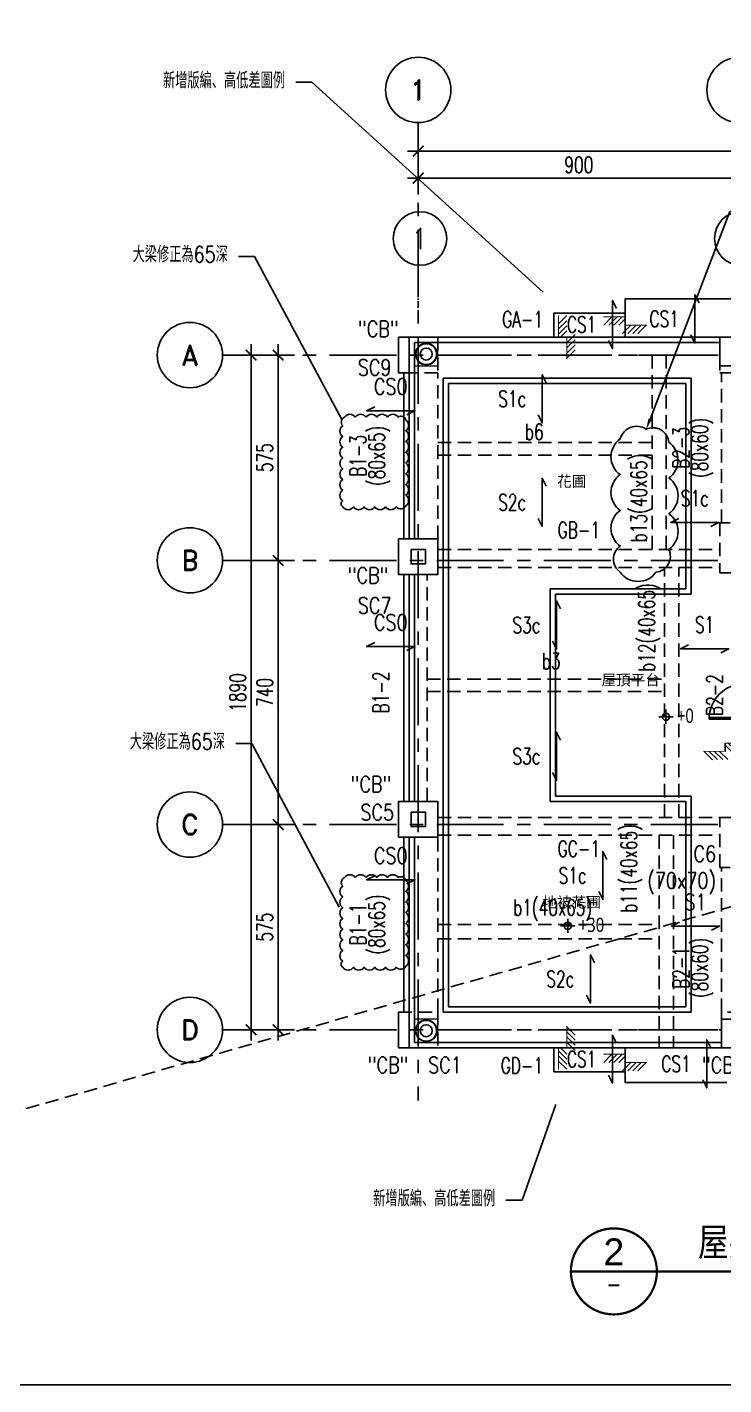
# Model space of a CAD drawing. Header units: millimetres. Extents: x -3377 to 119122, y -22007 to 15479.
# Drawn here: x 75366 to 77318, y 0 to 3802 of the extents above; entities that cross this region are included whole.
import ezdxf
from ezdxf import colors
from ezdxf.entities.mleader import LeaderData, LeaderLine
from ezdxf.enums import TextEntityAlignment as Align
from ezdxf.math import Vec2, Vec3

# ---------------------------------------------------------------- set-up
doc = ezdxf.new("R2010")
doc.units = ezdxf.units.MM
doc.header["$LTSCALE"] = 150
doc.header["$MEASUREMENT"] = 0
doc.linetypes.add('CENTER', pattern=[2, 1.25, -0.25, 0.25, -0.25])
doc.linetypes.add('HIDDEN', pattern=[0.375, 0.25, -0.125])
doc.layers.get('0').update_dxf_attribs({"plot": 0})
doc.layers.add('+暫時', color=7, linetype='Continuous', lineweight=15)
for name, color, linetype in [('COL', 1, 'Continuous'), ('Col-Line', 8, 'CENTER'), ('GRID', 5, 'CENTER'), ('S-COL', 7, 'Continuous'), ('S-COLB', 4, 'HIDDEN'), ('S-GRID', 1, 'CENTER'), ('S-GRID-DIM', 2, 'Continuous'), ('S-GRID-T', 3, 'Continuous'), ('S-RCBMB', 3, 'HIDDEN'), ('S-RCBMG', 2, 'HIDDEN'), ('S-SLAB', 5, 'Continuous'), ('S-SLABT', 2, 'Continuous'), ('S-TEXTB', 3, 'Continuous'), ('S-TEXTC', 3, 'Continuous'), ('S-TEXTG', 2, 'Continuous'), ('S-THIN', 201, 'Continuous'), ('S-TITLE', 2, 'Continuous'), ('SYM', 3, 'Continuous'), ('TEXT', 2, 'Continuous'), ('WALL', 2, 'Continuous'), ('WALL2', 3, 'Continuous'), ('WALL3', 4, 'Continuous')]:
    doc.layers.add(name, color=color, linetype=linetype)
for name, color, linetype, plot in [('S-ARCH', 252, 'Continuous', False), ('S-CLOUD_2022-0304', 4, 'Continuous', False), ('S-CLOUD_20220217(結構依建築圖2022-0216修改)', 4, 'Continuous', False)]:
    doc.layers.add(name, color=color, linetype=linetype, plot=plot)
doc.styles.add('3E', font='simplex.shx', dxfattribs={"width": 0.8, "height": 45, "bigfont": 'dayus.shx'})
doc.styles.add('C1', font='', dxfattribs={"bigfont": 'japanese.shx'})
doc.styles.add('CD1', font='romand', dxfattribs={"height": 3})
doc.styles.add('CD2', font='romand', dxfattribs={"height": 15})
doc.styles.add('CH1a', font='helvbld.shx', dxfattribs={"height": 6, "bigfont": 'lmp.shx'})
doc.styles.add('CS4', font='romans.shx', dxfattribs={"width": 0.7, "height": 45, "bigfont": 'lsp.shx'})
doc.styles.add('HH', font='')
doc.styles.add('LSP', font='SIMPLEX.shx', dxfattribs={"width": 0.8, "bigfont": 'lsp.shx'})
doc.styles.get('C1').set_extended_font_data('微軟正黑體')
doc.styles.get('HH').set_extended_font_data('Microsoft JhengHei')
doc.dimstyles.new('DIM150', dxfattribs={"dimscale": 15, "dimtxt": 3, "dimasz": 2, "dimexe": 2, "dimexo": 2, "dimgap": 1, "dimtad": 1, "dimdec": 1, "dimdsep": 46, "dimtxsty": 'CS4', "dimblk1": 'ARCHTICK', "dimblk2": 'ARCHTICK', "dimsah": 1, "dimcen": 2, "dimdle": 2, "dimadec": 0, "dimazin": 0, "dimtfac": 1, "dimtdec": 1, "dimtmove": 0, "dimatfit": 3, "dimldrblk": 'TAA', "dimfxl": 0, "dimtolj": 1, "dimarcsym": 0})

# ---------------------------------------------------------------- blocks, each defined once
blk = doc.blocks.new('COL(2F-16F)')
for points in [[(-8365.9, -945.9), (-8255.9, -945.9), (-8255.9, -1045.9), (-8365.9, -1045.9)], [(-7380.9, -945.9), (-7465.9, -945.9), (-7465.9, -1045.9), (-7380.9, -1045.9)], [(-7380.9, -1465.9), (-7465.9, -1465.9), (-7465.9, -1605.9), (-7380.9, -1605.9)], [(-8365.9, -1510.9), (-8255.9, -1510.9), (-8255.9, -1610.9), (-8365.9, -1610.9)], [(-8365.9, -2245.9), (-8255.9, -2245.9), (-8255.9, -2345.9), (-8365.9, -2345.9)], [(-7465.9, -2290.9), (-7380.9, -2290.9), (-7380.9, -2430.9), (-7465.9, -2430.9)], [(-8365.9, -2835.9), (-8255.9, -2835.9), (-8255.9, -2935.9), (-8365.9, -2935.9)], [(-7350.9, -2835.9), (-7460.9, -2835.9), (-7460.9, -2935.9), (-7350.9, -2935.9)]]:
    blk.add_lwpolyline(points, close=True)
blk = doc.blocks.new('SG1')
at = {"layer": 'S-GRID-T'}
blk.add_circle((0, 6.09375), 6.09375, dxfattribs=at)
at = {"layer": 'S-GRID-T', "style": 'CD2'}
blk.add_attdef('GRID-BUB', text='', height=3.75, dxfattribs=at).set_placement((0, 6.09375), align=Align.MIDDLE_CENTER)
blk = doc.blocks.new('SG2')
at = {"layer": 'S-GRID-T'}
blk.add_circle((-6.09375, 0), 6.09375, dxfattribs=at)
at = {"layer": 'S-GRID-T', "style": 'CD2'}
blk.add_attdef('GRID-BUB', text='', height=3.75, dxfattribs=at).set_placement((-6.09375, 0), align=Align.MIDDLE_CENTER)
blk = doc.blocks.new('_ARCHTICK')
at = {"color": 0, "linetype": 'ByBlock', "const_width": 0.15}
blk.add_lwpolyline([(-0.5, -0.5), (0.5, 0.5)], dxfattribs=at)
blk = doc.blocks.new('*D71')
at = {"layer": 'DEFPOINTS', "color": 0, "transparency": 16777216}
for p in [(-5535.9, -424.9), (-8310.9, -500.6), (-5535.9, -500.6)]:
    blk.add_point(p, dxfattribs=at)
at = {"layer": 'S-GRID-DIM', "color": 0, "lineweight": -2, "transparency": 16777216}
for p, q in [((-8310.9, -470.6), (-8310.9, -394.9)), ((-5535.9, -470.6), (-5535.9, -394.9)), ((-8340.9, -424.9), (-5505.9, -424.9))]:
    blk.add_line(p, q, dxfattribs=at)
at = {"layer": 'S-GRID-DIM', "color": 0, "lineweight": -2, "transparency": 16777216, "xscale": 30, "yscale": 30, "zscale": 30, "rotation": 180}
blk.add_blockref('_ARCHTICK', (-8310.9, -424.9), dxfattribs=at)
at = {"layer": 'S-GRID-DIM', "color": 0, "lineweight": -2, "transparency": 16777216, "xscale": 30, "yscale": 30, "zscale": 30}
blk.add_blockref('_ARCHTICK', (-5535.9, -424.9), dxfattribs=at)
at = {"layer": 'S-GRID-DIM', "color": 0, "transparency": 16777216, "insert": (-6923.4, -387.4), "char_height": 45, "attachment_point": 5, "style": 'CS4'}
blk.add_mtext('\\A1;2775', dxfattribs=at)
blk = doc.blocks.new('TAA')
at = {"linetype": 'Continuous'}
blk.add_line((0, 0), (-1.66, 0), dxfattribs=at)
blk.add_solid([(-1.5, -0.25), (-1.5, 0.25), (0, 0)], dxfattribs=at)
blk = doc.blocks.new('*D72')
at = {"layer": 'DEFPOINTS', "color": 0, "transparency": 16777216}
for p in [(-7410.9, -500.6), (-8310.9, -576.2), (-7410.9, -576.2)]:
    blk.add_point(p, dxfattribs=at)
at = {"layer": 'S-GRID-DIM', "color": 0, "lineweight": -2, "transparency": 16777216}
for p, q in [((-8310.9, -546.2), (-8310.9, -470.6)), ((-7410.9, -546.2), (-7410.9, -470.6)), ((-8340.9, -500.6), (-7380.9, -500.6))]:
    blk.add_line(p, q, dxfattribs=at)
at = {"layer": 'S-GRID-DIM', "color": 0, "lineweight": -2, "transparency": 16777216, "xscale": 30, "yscale": 30, "zscale": 30, "rotation": 180}
blk.add_blockref('_ARCHTICK', (-8310.9, -500.6), dxfattribs=at)
at = {"layer": 'S-GRID-DIM', "color": 0, "lineweight": -2, "transparency": 16777216, "xscale": 30, "yscale": 30, "zscale": 30}
blk.add_blockref('_ARCHTICK', (-7410.9, -500.6), dxfattribs=at)
at = {"layer": 'S-GRID-DIM', "color": 0, "transparency": 16777216, "insert": (-7860.9, -463.1), "char_height": 45, "attachment_point": 5, "style": 'CS4'}
blk.add_mtext('\\A1;900', dxfattribs=at)
blk = doc.blocks.new('*D75')
at = {"layer": 'DEFPOINTS', "color": 0, "transparency": 16777216}
for p in [(-8779.1, -995.9), (-8703.4, -995.9), (-8703.4, -2885.9)]:
    blk.add_point(p, dxfattribs=at)
at = {"layer": 'S-GRID-DIM', "color": 0, "lineweight": -2, "transparency": 16777216}
for p, q in [((-8779.1, -2915.9), (-8779.1, -965.9)), ((-8733.4, -995.9), (-8809.1, -995.9)), ((-8733.4, -2885.9), (-8809.1, -2885.9))]:
    blk.add_line(p, q, dxfattribs=at)
at = {"layer": 'S-GRID-DIM', "color": 0, "lineweight": -2, "transparency": 16777216, "xscale": 30, "yscale": 30, "zscale": 30}
for p, rotation in [((-8779.1, -995.9), 90), ((-8779.1, -2885.9), 270)]:
    blk.add_blockref('_ARCHTICK', p, dxfattribs=dict(at, rotation=rotation))
at = {"layer": 'S-GRID-DIM', "color": 0, "transparency": 16777216, "insert": (-8816.6, -1940.9), "char_height": 45, "attachment_point": 5, "rotation": 90, "style": 'CS4'}
blk.add_mtext('\\A1;1890', dxfattribs=at)
blk = doc.blocks.new('*D76')
at = {"layer": 'DEFPOINTS', "color": 0, "transparency": 16777216}
for p in [(-8703.4, -2310.9), (-8627.8, -2310.9), (-8627.8, -2885.9)]:
    blk.add_point(p, dxfattribs=at)
at = {"layer": 'S-GRID-DIM', "color": 0, "lineweight": -2, "transparency": 16777216}
for p, q in [((-8703.4, -2915.9), (-8703.4, -2280.9)), ((-8657.8, -2310.9), (-8733.4, -2310.9)), ((-8657.8, -2885.9), (-8733.4, -2885.9))]:
    blk.add_line(p, q, dxfattribs=at)
at = {"layer": 'S-GRID-DIM', "color": 0, "lineweight": -2, "transparency": 16777216, "xscale": 30, "yscale": 30, "zscale": 30}
for p, rotation in [((-8703.4, -2310.9), 90), ((-8703.4, -2885.9), 270)]:
    blk.add_blockref('_ARCHTICK', p, dxfattribs=dict(at, rotation=rotation))
at = {"layer": 'S-GRID-DIM', "color": 0, "transparency": 16777216, "insert": (-8740.9, -2598.4), "char_height": 45, "attachment_point": 5, "rotation": 90, "style": 'CS4'}
blk.add_mtext('\\A1;575', dxfattribs=at)
blk = doc.blocks.new('*D77')
at = {"layer": 'DEFPOINTS', "color": 0, "transparency": 16777216}
for p in [(-8703.4, -1570.9), (-8627.8, -1570.9), (-8627.8, -2310.9)]:
    blk.add_point(p, dxfattribs=at)
at = {"layer": 'S-GRID-DIM', "color": 0, "lineweight": -2, "transparency": 16777216}
for p, q in [((-8703.4, -2340.9), (-8703.4, -1540.9)), ((-8657.8, -1570.9), (-8733.4, -1570.9)), ((-8657.8, -2310.9), (-8733.4, -2310.9))]:
    blk.add_line(p, q, dxfattribs=at)
at = {"layer": 'S-GRID-DIM', "color": 0, "lineweight": -2, "transparency": 16777216, "xscale": 30, "yscale": 30, "zscale": 30}
for p, rotation in [((-8703.4, -1570.9), 90), ((-8703.4, -2310.9), 270)]:
    blk.add_blockref('_ARCHTICK', p, dxfattribs=dict(at, rotation=rotation))
at = {"layer": 'S-GRID-DIM', "color": 0, "transparency": 16777216, "insert": (-8740.9, -1940.9), "char_height": 45, "attachment_point": 5, "rotation": 90, "style": 'CS4'}
blk.add_mtext('\\A1;740', dxfattribs=at)
blk = doc.blocks.new('*D78')
at = {"layer": 'DEFPOINTS', "color": 0, "transparency": 16777216}
for p in [(-8703.4, -995.9), (-8627.8, -995.9), (-8627.8, -1570.9)]:
    blk.add_point(p, dxfattribs=at)
at = {"layer": 'S-GRID-DIM', "color": 0, "lineweight": -2, "transparency": 16777216}
for p, q in [((-8703.4, -1600.9), (-8703.4, -965.9)), ((-8657.8, -995.9), (-8733.4, -995.9)), ((-8657.8, -1570.9), (-8733.4, -1570.9))]:
    blk.add_line(p, q, dxfattribs=at)
at = {"layer": 'S-GRID-DIM', "color": 0, "lineweight": -2, "transparency": 16777216, "xscale": 30, "yscale": 30, "zscale": 30}
for p, rotation in [((-8703.4, -995.9), 90), ((-8703.4, -1570.9), 270)]:
    blk.add_blockref('_ARCHTICK', p, dxfattribs=dict(at, rotation=rotation))
at = {"layer": 'S-GRID-DIM', "color": 0, "transparency": 16777216, "insert": (-8740.9, -1283.4), "char_height": 45, "attachment_point": 5, "rotation": 90, "style": 'CS4'}
blk.add_mtext('\\A1;575', dxfattribs=at)
blk = doc.blocks.new('S-COL(R1)')
for points in [[(88552.3, 2339.2), (88592.3, 2339.2), (88592.3, 2299.2), (88552.3, 2299.2)], [(88552.3, 1604.2), (88592.3, 1604.2), (88592.3, 1564.2), (88552.3, 1564.2)]]:
    blk.add_lwpolyline(points, close=True)
for centre in [(88594.8, 2886.9), (88594.8, 991.7)]:
    blk.add_circle(centre, 16.8)
blk = doc.blocks.new('NTSELCH2')
at = {"layer": 'S-THIN'}
for p, q in [((-3.92, 0), (-2.37, -1.55)), ((-2.97, 0), (-1.43, -1.54)), ((-2.01, 0), (-0.47, -1.54)), ((-1.05, 0), (0.49, -1.54)), ((0, 1.54), (0, 0)), ((0, 1.16), (1.18, -0.02)), ((0.58, 1.54), (2.12, 0)), ((1.54, 1.54), (3.07, 0)), ((2.5, 1.54), (4.03, 0))]:
    blk.add_line(p, q, dxfattribs=at)
at = {"layer": 'S-THIN', "const_width": 0.169}
for points in [[(-4.07, 0), (0, 0)], [(4.07, 1.54), (0, 1.54)]]:
    blk.add_lwpolyline(points, dxfattribs=at)
blk = doc.blocks.new('DwFm')
blk.add_lwpolyline([(-12110.4, 0), (0, 0), (0, -7760.1), (-12110.4, -7760.1)], close=True)
at = {"layer": 'DEFPOINTS', "color": 252, "linetype": 'HIDDEN'}
blk.add_lwpolyline([(-6560.9, -6171), (-12110.4, -7760.1)], dxfattribs=at)
blk = doc.blocks.new('A$C491E6EDE')
at = {"layer": '+暫時', "color": 252}
for p, q in [((-1745, 1330), (-1745, 1265)), ((-1680, 1330), (-1745, 1330)), ((-1680, 1265), (-1680, 1330)), ((-1745, 1265), (-1680, 1265)), ((-1745, -565), (-1745, -630)), ((-1680, -565), (-1745, -565)), ((-1680, -630), (-1680, -565)), ((-1745, -630), (-1680, -630))]:
    blk.add_line(p, q, dxfattribs=at)
at = {"color": 252}
for p, q in [((-805, 1452.5), (-1155, 1452.5)), ((-1155, 1452.5), (-1155, 1412.5)), ((-1155, 1412.5), (-1355, 1412.5)), ((-1355, 1412.5), (-1355, 1345)), ((-1155, 1345), (-1155, 1442.5)), ((-1790, 1345), (-1760, 1345)), ((-1790, 1245), (-1790, 1345)), ((-1760, 1345), (-1760, 1245)), ((-1760, 1245), (-1790, 1245)), ((-1775, 1244.7), (-1775, 780)), ((-1775, 680), (-1775, 45)), ((-1775, -55), (-1775, -545.3)), ((-1790, -545), (-1760, -545)), ((-1790, -645), (-1790, -545)), ((-1760, -545), (-1760, -645)), ((-1760, -545), (-1760, -645)), ((-1760, -645), (-1790, -645)), ((-1355, -712.5), (-1355, -645)), ((-1355, -712.5), (-1355, -645)), ((-1155, -742.5), (-1155, -645)), ((-1155, -712.5), (-1355, -712.5)), ((-1155, -712.5), (-1355, -712.5)), ((-1155, -742.5), (-1155, -712.5)), ((-1155, -712.5), (-1155, -742.5)), ((-1155, -742.5), (-1155, -712.5)), ((-870, -742.5), (-1155, -742.5)), ((-1155, -742.5), (-870, -742.5)), ((-870, -742.5), (-1155, -742.5))]:
    blk.add_line(p, q, dxfattribs=at)
at = {"color": 252, "linetype": 'Continuous'}
for p, q in [((-920, 275), (-920, 280)), ((-920, 280), (-820, 280)), ((-820, 275), (-920, 275))]:
    blk.add_line(p, q, dxfattribs=at)
blk.add_arc((-820, 275), 100, 90, 180, dxfattribs=at)
at = {"layer": 'COL', "color": 252}
for p, q in [((-805, 1345), (-890, 1345)), ((-890, 1345), (-890, 1265)), ((-890, 1265), (-805, 1265)), ((-1790, 780), (-1680, 780)), ((-1790, 680), (-1790, 780)), ((-1680, 780), (-1680, 680)), ((-1680, 680), (-1790, 680)), ((-1790, 45), (-1680, 45)), ((-1790, -55), (-1790, 45)), ((-1680, 45), (-1680, -55)), ((-1680, -55), (-1790, -55)), ((-775, -565), (-885, -565)), ((-885, -565), (-885, -645)), ((-885, -645), (-775, -645))]:
    blk.add_line(p, q, dxfattribs=at)
at = {"layer": 'Col-Line', "color": 252, "linetype": 'ByBlock'}
for centre in [(-1730, 1621.5), (-830, 1621.5)]:
    blk.add_circle(centre, 75, dxfattribs=at)
at = {"layer": 'GRID', "color": 252, "ltscale": 0.1}
blk.add_line((-1735, 1427.3), (-1735, 1546.5), dxfattribs=at)
at = {"layer": 'SYM', "color": 252}
for p, q in [((-1061.1, 282), (-1021.1, 282)), ((-1041.1, 262), (-1041.1, 302)), ((-1336, -303.6), (-1296, -303.6)), ((-1316, -323.6), (-1316, -283.6))]:
    blk.add_line(p, q, dxfattribs=at)
for centre in [(-1041.1, 282), (-1316, -303.6)]:
    blk.add_circle(centre, 10, dxfattribs=at)
at = {"layer": 'WALL', "color": 252}
for centre, radius in [((-1712.5, 1297.5), 30), ((-1712.5, 1297.5), 29.2), ((-1712.5, -597.5), 30), ((-1712.5, -597.5), 29.2)]:
    blk.add_circle(centre, radius, dxfattribs=at)
at = {"layer": 'WALL2', "color": 252}
for p, q in [((-1665, 1230), (-970, 1230)), ((-1665, -545), (-1665, 1230)), ((-970, 1230), (-970, 625)), ((-1650, 1215), (-985, 1215)), ((-1650, -530), (-1650, 1215)), ((-985, 1215), (-985, 640)), ((-985, 640), (-1365, 640)), ((-1365, 640), (-1365, 45)), ((-970, 625), (-1350, 625)), ((-1350, 625), (-1350, 60)), ((-1365, 45), (-985, 45)), ((-1350, 60), (-970, 60)), ((-985, 45), (-985, -530)), ((-970, 60), (-970, -545)), ((-985, -530), (-1650, -530)), ((-970, -545), (-1665, -545))]:
    blk.add_line(p, q, dxfattribs=at)
at = {"layer": 'WALL3', "color": 252}
for p, q in [((-1760, 1345), (-1760, 780)), ((-890, 1345), (-1760, 1345)), ((-890, 1330), (-1745, 1330)), ((-1745, 1330), (-1745, 780)), ((-1760, 680), (-1760, 45)), ((-1745, 680), (-1745, 45)), ((-1760, -55), (-1760, -645)), ((-1745, -55), (-1745, -630)), ((-875, -645), (-1760, -645)), ((-885, -630), (-1745, -630)), ((-885, -630), (-1745, -630))]:
    blk.add_line(p, q, dxfattribs=at)
at = {"layer": 'Col-Line', "color": 252, "style": 'C1', "width": 0.75}
blk.add_text('1', height=60, dxfattribs=at).set_placement((-1730, 1621.5), align=Align.MIDDLE)
at = {"layer": 'SYM', "color": 252, "style": 'C1', "width": 0.8}
for s, p in [('+0', (-1010.4, 284.8)), ('+30', (-1285.3, -300.8))]:
    blk.add_text(s, height=40, dxfattribs=at).set_placement(p, align=Align.MIDDLE_LEFT)
at = {"layer": 'TEXT', "color": 252, "style": 'HH'}
for s, p in [('花圃', (-1305, 926.2)), ('屋頂平台', (-1139.7, 370)), ('地被花圃', (-1305, -252.5))]:
    blk.add_text(s, height=30, dxfattribs=at).set_placement(p, align=Align.CENTER)
blk = doc.blocks.new('2022-0217')
blk.add_blockref('A$C491E6EDE', (66086.5, -6171))
blk = doc.blocks.new('_None')
blk = doc.blocks.new('NTSELCH1')
at = {"layer": 'S-THIN'}
for p, q in [((-2.5, 1.54), (-4.03, 0)), ((-1.54, 1.54), (-3.07, 0)), ((-0.58, 1.54), (-2.12, 0)), ((0, 1.16), (-1.18, -0.02)), ((1.05, 0), (-0.49, -1.54)), ((0, 1.54), (0, 0)), ((2.01, 0), (0.47, -1.54)), ((2.97, 0), (1.43, -1.54)), ((3.92, 0), (2.37, -1.55))]:
    blk.add_line(p, q, dxfattribs=at)
at = {"layer": 'S-THIN', "const_width": 0.169}
for points in [[(-4.07, 1.54), (0, 1.54)], [(4.07, 0), (0, 0)]]:
    blk.add_lwpolyline(points, dxfattribs=at)
blk = doc.blocks.new('LINE(2)')
at = {"layer": 'S-GRID'}
for points in [[(-8310.87, -344.9), (-8310.87, -3083.41)], [(-8859.11, -995.91), (-5430.87, -995.91)], [(-8859.11, -1570.91), (-5430.87, -1570.91)], [(-8859.11, -2310.91), (-5430.87, -2310.91)], [(-8859.11, -2885.91), (-5430.87, -2885.91)]]:
    blk.add_lwpolyline(points, dxfattribs=at)
at = {"layer": 'S-GRID-T', "xscale": 15, "yscale": 15, "zscale": 15}
for name, p, values in [('SG1', (-8310.87, -344.9), {'GRID-BUB': '1'}), ('SG1', (-7410.87, -344.9), {'GRID-BUB': '2'}), ('SG2', (-8859.11, -995.91), {'GRID-BUB': 'A'}), ('SG2', (-8859.11, -1570.91), {'GRID-BUB': 'B'}), ('SG2', (-8859.11, -2310.91), {'GRID-BUB': 'C'}), ('SG2', (-8859.11, -2885.91), {'GRID-BUB': 'D'})]:
    blk.add_blockref(name, p, dxfattribs=at).add_auto_attribs(values)
at = {"layer": 'S-GRID-DIM'}
for base, p1, p2, picture, middle in [((-5535.87, -424.9), (-8310.87, -500.57), (-5535.87, -500.57), '*D71', (-6923.37, -387.4)), ((-7410.87, -500.57), (-8310.87, -576.23), (-7410.87, -576.23), '*D72', (-7860.87, -463.07))]:
    dim = blk.add_linear_dim(base=base, p1=p1, p2=p2, dimstyle='DIM150', dxfattribs=at)
    dim.commit()
    dim.dimension.update_dxf_attribs({"geometry": picture, "text_midpoint": middle})
for base, p1, p2, picture, middle in [((-8779.11, -995.91), (-8703.44, -2885.91), (-8703.44, -995.91), '*D75', (-8816.61, -1940.91)), ((-8703.44, -995.91), (-8627.78, -1570.91), (-8627.78, -995.91), '*D78', (-8740.94, -1283.41)), ((-8703.44, -1570.91), (-8627.78, -2310.91), (-8627.78, -1570.91), '*D77', (-8740.94, -1940.91)), ((-8703.44, -2310.91), (-8627.78, -2885.91), (-8627.78, -2310.91), '*D76', (-8740.94, -2598.41))]:
    dim = blk.add_linear_dim(base=base, p1=p1, p2=p2, angle=90, dimstyle='DIM150', dxfattribs=at)
    dim.commit()
    dim.dimension.update_dxf_attribs({"geometry": picture, "text_midpoint": middle})

msp = doc.modelspace()

# ---------------------------------------------------------------- linework, layer by layer
at = {"layer": 'S-CLOUD_2022-0304'}
msp.add_lwpolyline([(77027.88, 2275.99, 0.5205671), (77127.88, 2275.99, 0.5205671), (77164.04, 2339.83, 0.5205671), (77164.04, 2439.83, 0.5205671), (77164.04, 2539.83, 0.5205671), (77164.04, 2639.83, 0.5205671), (77100.62, 2676.41, 0.5205671), (77027.88, 2649.14, 0.5205671), (77027.88, 2549.14, 0.5205671), (77027.88, 2449.14, 0.5205671), (77027.88, 2349.14, 0.5205671)], format="xyb", close=True, dxfattribs=at)
at = {"layer": 'S-CLOUD_20220217(結構依建築圖2022-0216修改)'}
for points in [[(76250.3, 2458.84, 0.5205671), (76280.3, 2458.84, 0.5205671), (76310.3, 2458.84, 0.5205671), (76340.3, 2458.84, 0.5205671), (76370.3, 2458.84, 0.5205671), (76400.3, 2458.84, 0.5205671), (76427.23, 2461.91, 0.5205671), (76427.23, 2491.91, 0.5205671), (76427.23, 2521.91, 0.5205671), (76427.23, 2551.91, 0.5205671), (76427.23, 2581.91, 0.5205671), (76427.23, 2611.91, 0.5205671), (76427.23, 2641.91, 0.5205671), (76427.23, 2671.91, 0.5205671), (76427.23, 2701.91, 0.5205671), (76405.73, 2710.41, 0.5205671), (76375.73, 2710.41, 0.5205671), (76345.73, 2710.41, 0.5205671), (76315.73, 2710.41, 0.5205671), (76285.73, 2710.41, 0.5205671), (76255.73, 2710.41, 0.5205671), (76250.3, 2685.83, 0.5205671), (76250.3, 2655.83, 0.5205671), (76250.3, 2625.83, 0.5205671), (76250.3, 2595.83, 0.5205671), (76250.3, 2565.83, 0.5205671), (76250.3, 2535.83, 0.5205671), (76250.3, 2505.83, 0.5205671), (76250.3, 2475.83, 0.5205671)], [(76250.3, 1169.41, 0.5205671), (76280.3, 1169.41, 0.5205671), (76310.3, 1169.41, 0.5205671), (76340.3, 1169.41, 0.5205671), (76370.3, 1169.41, 0.5205671), (76400.3, 1169.41, 0.5205671), (76427.23, 1172.48, 0.5205671), (76427.23, 1202.48, 0.5205671), (76427.23, 1232.48, 0.5205671), (76427.23, 1262.48, 0.5205671), (76427.23, 1292.48, 0.5205671), (76427.23, 1322.48, 0.5205671), (76427.23, 1352.48, 0.5205671), (76427.23, 1382.48, 0.5205671), (76427.23, 1412.48, 0.5205671), (76405.73, 1420.97, 0.5205671), (76375.73, 1420.97, 0.5205671), (76345.73, 1420.97, 0.5205671), (76315.73, 1420.97, 0.5205671), (76285.73, 1420.97, 0.5205671), (76255.73, 1420.97, 0.5205671), (76250.3, 1396.4, 0.5205671), (76250.3, 1366.4, 0.5205671), (76250.3, 1336.4, 0.5205671), (76250.3, 1306.4, 0.5205671), (76250.3, 1276.4, 0.5205671), (76250.3, 1246.4, 0.5205671), (76250.3, 1216.4, 0.5205671), (76250.3, 1186.4, 0.5205671)]]:
    msp.add_lwpolyline(points, format="xyb", close=True, dxfattribs=at)
at = {"layer": 'S-RCBMB'}
for p, q in [((77116.93, 2884.16), (77116.93, 2339.16)), ((77156.93, 2884.16), (77156.93, 2339.16)), ((76516.93, 2639.16, 0), (77116.93, 2639.16, 0)), ((76516.93, 2604.16, 0), (77116.93, 2604.16, 0)), ((77151.93, 1589.16), (77151.93, 2289.16)), ((77191.93, 1589.16), (77191.93, 2289.16)), ((76486.93, 1976.66), (77151.93, 1976.66)), ((76486.93, 1941.66), (77151.93, 1941.66)), ((77136.93, 1539.16), (77136.93, 944.16)), ((77176.93, 1539.16), (77176.93, 944.16)), ((76516.93, 1289.16), (77136.93, 1289.16)), ((76516.93, 1249.16), (77136.93, 1249.16))]:
    msp.add_line(p, q, dxfattribs=at)
at = {"layer": 'S-RCBMG'}
for p, q in [((76516.93, 2934.16), (77306.93, 2934.16)), ((76516.93, 2884.16), (77306.93, 2884.16)), ((76436.93, 2368.83), (76436.93, 2833.83)), ((76516.93, 2368.83), (76516.93, 2833.83)), ((77311.93, 2414.16), (77311.93, 2834.16)), ((76516.93, 2339.16), (77306.93, 2339.16)), ((76516.93, 2289.16), (77306.93, 2289.16)), ((76436.93, 1634.16), (76436.93, 2269.16)), ((76486.93, 1634.16), (76486.93, 2269.16)), ((76516.93, 1589.16), (77306.93, 1589.16)), ((76436.93, 1044.16), (76436.93, 1534.16)), ((76516.93, 1539.16), (77306.93, 1539.16)), ((76516.93, 1044.16), (76516.93, 1534.16)), ((77311.93, 1044.16), (77311.93, 1449.16)), ((76516.93, 994.16), (77311.93, 994.16)), ((76516.93, 944.16), (77311.93, 944.16))]:
    msp.add_line(p, q, dxfattribs=at)
at = {"layer": 'S-SLAB'}
for points in [[(77391.93, 3041.66), (77041.93, 3041.66), (77041.93, 2934.16), (76406.93, 2934.16)], [(76841.93, 2934.16), (76841.93, 3001.66), (77041.93, 3001.66)], [(76406.93, 2934.16), (76406.93, 2834.16), (76421.93, 2834.16), (76421.93, 2369.16), (76406.93, 2369.16), (76406.93, 2269.16), (76421.93, 2269.16), (76421.93, 2094.16), (76421.93, 2094.16), (76421.93, 1809.16), (76421.93, 1809.16), (76421.93, 1634.16), (76406.93, 1634.16), (76406.93, 1534.16), (76421.93, 1534.16), (76421.93, 1044.16), (76406.93, 1044.16), (76406.93, 944.16), (77041.93, 944.16), (77041.93, 846.66), (77326.93, 846.66)], [(77041.93, 876.66), (76841.93, 876.66), (76841.93, 944.16)]]:
    msp.add_lwpolyline(points, dxfattribs=at)
at = {"layer": 'S-SLABT', "color": 1}
for points in [[(77248.58, 3030.38), (77237.33, 3052.88), (77237.33, 2917.88), (77226.08, 2940.38)], [(77017.15, 3014.8), (77005.9, 3037.3), (77005.9, 2902.3), (76994.65, 2924.8)], [(76429.97, 2717.07), (76452.47, 2728.32), (76317.47, 2728.32), (76339.97, 2739.57)], [(77281.88, 2404.2), (77304.38, 2415.45), (77169.38, 2415.45), (77191.88, 2426.7)], [(76860.68, 2172.91), (76849.43, 2195.41), (76849.43, 2060.41), (76838.18, 2082.91)], [(76429.97, 2056.7), (76452.47, 2067.95), (76317.47, 2067.95), (76339.97, 2079.2)], [(77309.43, 2050.3), (77331.93, 2061.55), (77196.93, 2061.55), (77219.43, 2072.8)], [(76860.68, 1805.41), (76849.43, 1827.91), (76849.43, 1692.91), (76838.18, 1715.41)], [(76990.11, 1471.66), (76978.86, 1494.16), (76978.86, 1359.16), (76967.61, 1381.66)], [(76429.97, 1403.35), (76452.47, 1414.6), (76317.47, 1414.6), (76339.97, 1425.85)], [(77283.93, 1273.64), (77306.43, 1284.89), (77171.43, 1284.89), (77193.93, 1296.14)], [(77017.15, 957.3), (77005.9, 979.8), (77005.9, 844.8), (76994.65, 867.3)], [(77281.61, 944.14), (77270.36, 966.64), (77270.36, 831.64), (77259.11, 854.14)]]:
    msp.add_lwpolyline(points, dxfattribs=at)
at = {"layer": 'S-SLABT', "color": 1, "elevation": 0}
for points in [[(76820.68, 2806.66), (76809.43, 2829.16), (76809.43, 2694.16), (76798.18, 2716.66)], [(76820.68, 2516.66), (76809.43, 2539.16), (76809.43, 2404.16), (76798.18, 2426.66)], [(76955.68, 1181.66), (76944.43, 1204.16), (76944.43, 1069.16), (76933.18, 1091.66)]]:
    msp.add_lwpolyline(points, dxfattribs=at)
at = {"layer": 'S-TITLE', "const_width": 6.25}
msp.add_lwpolyline([(76889.6, 317.68, 1), (77130.54, 317.68, 1)], format="xyb", close=True, dxfattribs=at)
msp.add_lwpolyline([(76889.6, 317.68), (78809.27, 317.68)], dxfattribs=at)

# ---------------------------------------------------------------- block references
msp.add_blockref('DwFm', (84772.8, 7760.14))
at = {"layer": 'S-ARCH'}
msp.add_blockref('2022-0217', (12110.4, 7760.14), dxfattribs=at)
at = {"layer": 'S-COL'}
msp.add_blockref('S-COL(R1)', (-12110.4, 0), dxfattribs=at)
at = {"layer": 'S-COLB'}
msp.add_blockref('COL(2F-16F)', (84772.8, 3880.07), dxfattribs=at)
at = {"layer": 'S-GRID'}
msp.add_blockref('LINE(2)', (84772.8, 3880.07), dxfattribs=at)
at = {"layer": 'S-THIN', "yscale": 15, "zscale": 15, "rotation": 90}
for p, xscale in [((76878.13, 2934.16), 15), ((76878.13, 944.16), -15)]:
    msp.add_blockref('NTSELCH2', p, dxfattribs=dict(at, xscale=xscale))
at = {"layer": 'S-THIN', "xscale": 15, "yscale": 15, "zscale": 15}
for name, p in [('NTSELCH1', (77041.93, 2967.91)), ('NTSELCH2', (77321.93, 1774.16)), ('NTSELCH1', (77041.93, 902.93))]:
    msp.add_blockref(name, p, dxfattribs=at)

# ---------------------------------------------------------------- texts
at = {"layer": 'S-SLABT', "color": 2, "style": 'CS4', "width": 0.7}
for s, p in [('CS1', (77192.33, 2962.88)), ('CS1', (76960.9, 2947.3)), ('S1c', (76764.43, 2739.16, 0)), ('S2c', (76764.43, 2449.16, 0)), ('S3c', (76804.43, 2105.41)), ('S3c', (76804.43, 1737.91)), ('S1c', (76933.86, 1404.16)), ('S2c', (76899.43, 1114.16, 0)), ('CS1', (76960.9, 889.8)), ('CS1', (77225.36, 876.64))]:
    msp.add_text(s, height=45, dxfattribs=at).set_placement(p, align=Align.RIGHT)
at = {"layer": 'S-SLABT', "color": 2}
for s, style, width, p in [('CS0', '3E', 0.8, (76384.97, 2773.32)), ('S1c', 'CS4', 0.7, (77236.88, 2460.45)), ('CS0', '3E', 0.8, (76384.97, 2112.95)), ('S1', 'CS4', 0.7, (77264.43, 2106.55)), ('CS0', '3E', 0.8, (76384.97, 1459.6)), ('S1', '3E', 0.8, (77238.93, 1329.89))]:
    msp.add_text(s, height=45, dxfattribs=dict(at, style=style, width=width)).set_placement(p, align=Align.CENTER)
at = {"layer": 'S-TEXTB', "linetype": 'Continuous', "style": 'CS4', "width": 0.7}
for s, p in [('b6', (76786.93, 2669.16)), ('b3', (76834.43, 2026.66, 0)), ('b1(40x65)', (76838.51, 1333.94))]:
    msp.add_text(s, height=45, dxfattribs=at).set_placement(p, align=Align.MIDDLE)
for s, p in [('b13(40x65)', (77082.84, 2483.64)), ('b11(40x65)', (77055.29, 1445.99, 0))]:
    msp.add_text(s, height=45, rotation=90, dxfattribs=at).set_placement(p, align=Align.MIDDLE)
msp.add_text('b12(40x65)', height=45, rotation=90, dxfattribs=at).set_placement((77101.93, 1996.66), align=Align.MIDDLE_LEFT)
at = {"layer": 'S-TEXTC', "style": 'CS4', "width": 0.8}
for s, p in [('"CB"', (76407.26, 2934.76)), ('SC9', (76386.95, 2826.55)), ('"CB"', (76378.63, 2244.56)), ('SC7', (76386.95, 2160.41)), ('"CB"', (76386.95, 1659.46)), ('SC5', (76394.31, 1581.08)), ('C6', (77296.47, 1464.66)), ('(70x70)', (77296.47, 1389.66)), ('"CB"', (76434.73, 873.2)), ('SC1', (76583.99, 873.2)), ('"CB"', (77370.84, 873.2))]:
    msp.add_text(s, height=45, dxfattribs=at).set_placement(p, align=Align.RIGHT)
at = {"layer": 'S-TEXTG', "style": 'CS4', "width": 0.7}
for s, p in [('GA-1', (76811.93, 2984.16)), ('GD-1', (76811.93, 894.16, 0))]:
    msp.add_text(s, height=45, dxfattribs=at).set_placement(p, align=Align.MIDDLE_RIGHT)
for s, p in [('GB-1', (76911.93, 2394.16, 0)), ('GC-1', (76911.93, 1501.47))]:
    msp.add_text(s, height=45, dxfattribs=at).set_placement(p, align=Align.MIDDLE)
for s, p in [('B1-2', (76356.93, 1939.16)), ('B2-2', (77291.93, 1931.66))]:
    msp.add_text(s, height=45, rotation=90, dxfattribs=at).set_placement(p, align=Align.MIDDLE)
at = {"layer": 'S-TEXTG', "char_height": 45, "attachment_point": 5, "rotation": 90, "line_spacing_factor": 0.7, "style": 'CS4'}
for s, insert in [('{\\W0.7;B2-3\\P(80x60)}', (77231.93, 2624.16)), ('B1-3\\P(80x65)', (76326.93, 2601.66)), ('B1-1\\P(80x65)', (76326.93, 1289.16)), ('{\\W0.7;B2-1\\P(80x60)}', (77231.93, 1167.77))]:
    msp.add_mtext(s, dxfattribs=dict(at, insert=insert))
at = {"layer": 'S-TITLE', "style": 'CS4'}
msp.add_text('屋突一層結構平面圖(R1F)', height=90, dxfattribs=at).set_placement((77245.79, 352.08))
at = {"layer": 'S-TITLE'}
for s, height, style, p in [('2', 75, 'CH1a', (77010.07, 373.21)), ('-', 37.5, 'CD1', (77010.07, 280.75))]:
    msp.add_text(s, height=height, dxfattribs=dict(at, style=style)).set_placement(p, align=Align.MIDDLE)

# ---------------------------------------------------------------- leaders
at = {"layer": 'S-CLOUD_2022-0304'}
ml = msp.add_multileader_mtext('Standard', dxfattribs=at)
ml.set_content('梁移位', color=256, style='LSP')
ml.set_leader_properties(color=256)
ml.build(insert=Vec2(0, 0))
ml.multileader.update_dxf_attribs({"text_left_attachment_type": 2, "text_right_attachment_type": 2, "dogleg_length": 3, "arrow_head_size": 30, "scale": 15})
ctx = ml.context
ctx.base_point, ctx.scale, ctx.char_height, ctx.arrow_head_size, ctx.landing_gap_size, ctx.plane_origin = Vec3(77379.85, 3285.77), 15, 45, 30, 30, Vec3(77100.62, 2676.41)
ctx.left_attachment, ctx.right_attachment = 2, 2
notes = []
notes.append((ctx, [(0, (1, 1, 0), (77334.85, 3285.77), (1, 0), 45, [(0, [(77100.62, 2676.41)], 0, [])])]))
ctx.mtext.insert, ctx.mtext.flow_direction = Vec3(77409.85, 3313.34), 5
at = {"layer": 'S-CLOUD_20220217(結構依建築圖2022-0216修改)'}
ml = msp.add_multileader_mtext('Standard', dxfattribs=at)
ml.set_content('新增版編、高低差圖例', color=256, style='LSP')
ml.set_leader_properties(color=256)
ml.set_arrow_properties(name='NONE')
ml.build(insert=Vec2(0, 0))
ml.multileader.update_dxf_attribs({"text_left_attachment_type": 2, "text_right_attachment_type": 2, "dogleg_length": 3, "arrow_head_size": 30, "scale": 15})
ctx = ml.context
ctx.base_point, ctx.scale, ctx.char_height, ctx.arrow_head_size, ctx.landing_gap_size, ctx.plane_origin = Vec3(75618.67, 3648.38), 15, 45, 30, 30, Vec3(76812.38, 3060.68)
ctx.left_attachment, ctx.right_attachment, ctx.text_align_type = 2, 2, 2
notes.append((ctx, [(0, (1, 1, 0), (76163.77, 3648.38), (-1, 0), 45, [(0, [(76812.38, 3060.68)], 0, [])])]))
ctx.mtext.insert, ctx.mtext.alignment, ctx.mtext.flow_direction = Vec3(76088.77, 3675.66), 3, 5
ml = msp.add_multileader_mtext('Standard', dxfattribs=at)
ml.set_content('大梁修正為65深', color=256, style='LSP')
ml.set_leader_properties(color=256)
ml.set_arrow_properties(name='NONE')
ml.build(insert=Vec2(0, 0))
ml.multileader.update_dxf_attribs({"text_left_attachment_type": 2, "text_right_attachment_type": 2, "dogleg_length": 3, "arrow_head_size": 30, "scale": 15})
ctx = ml.context
ctx.base_point, ctx.scale, ctx.char_height, ctx.arrow_head_size, ctx.landing_gap_size, ctx.plane_origin = Vec3(75568.63, 3160.37), 15, 45, 30, 30, Vec3(76248.66, 2701.91)
ctx.left_attachment, ctx.right_attachment, ctx.text_align_type = 2, 2, 2
notes.append((ctx, [(0, (1, 1, 0), (76003.65, 3160.37), (-1, 0), 45, [(0, [(76248.66, 2701.91)], 0, [])])]))
ctx.mtext.insert, ctx.mtext.alignment, ctx.mtext.flow_direction = Vec3(75928.65, 3188.69), 3, 5
ml = msp.add_multileader_mtext('Standard', dxfattribs=at)
ml.set_content('大梁修正為65深', color=256, style='LSP')
ml.set_leader_properties(color=256)
ml.set_arrow_properties(name='NONE')
ml.build(insert=Vec2(0, 0))
ml.multileader.update_dxf_attribs({"text_left_attachment_type": 2, "text_right_attachment_type": 2, "dogleg_length": 3, "arrow_head_size": 30, "scale": 15})
ctx = ml.context
ctx.base_point, ctx.scale, ctx.char_height, ctx.arrow_head_size, ctx.landing_gap_size, ctx.plane_origin = Vec3(75560.82, 1795.93), 15, 45, 30, 30, Vec3(76240.86, 1337.48)
ctx.left_attachment, ctx.right_attachment, ctx.text_align_type = 2, 2, 2
notes.append((ctx, [(0, (1, 1, 0), (75995.84, 1795.93), (-1, 0), 45, [(0, [(76240.86, 1337.48)], 0, [])])]))
ctx.mtext.insert, ctx.mtext.alignment, ctx.mtext.flow_direction = Vec3(75920.84, 1824.26), 3, 5
ml = msp.add_multileader_mtext('Standard', dxfattribs=at)
ml.set_content('新增版編、高低差圖例', color=256, style='LSP')
ml.set_leader_properties(color=256)
ml.set_arrow_properties(name='NONE')
ml.build(insert=Vec2(0, 0))
ml.multileader.update_dxf_attribs({"text_left_attachment_type": 2, "text_right_attachment_type": 2, "dogleg_length": 3, "arrow_head_size": 30, "scale": 15})
ctx = ml.context
ctx.base_point, ctx.scale, ctx.char_height, ctx.arrow_head_size, ctx.landing_gap_size, ctx.plane_origin = Vec3(76207.65, 517.33), 15, 45, 30, 30, Vec3(76847.84, 784.79)
ctx.left_attachment, ctx.right_attachment, ctx.text_align_type = 2, 2, 2
notes.append((ctx, [(0, (1, 1, 0), (76752.75, 517.33), (-1, 0), 45, [(0, [(76847.84, 784.79)], 0, [])])]))
ctx.mtext.insert, ctx.mtext.alignment, ctx.mtext.flow_direction = Vec3(76677.75, 544.61), 3, 5
for ctx, leaders in notes:
    for number, flags, end, landing, length, lines in leaders:
        leader = LeaderData()
        leader.index, (leader.has_last_leader_line, leader.has_dogleg_vector, leader.attachment_direction) = number, flags
        leader.last_leader_point, leader.dogleg_vector, leader.dogleg_length = Vec3(end), Vec3(landing), length
        for number, points, colour, breaks in lines:
            line = LeaderLine()
            line.index, line.vertices, line.color, line.breaks = number, Vec3.list(points), colors.encode_raw_color(colour), breaks
            leader.lines.append(line)
        ctx.leaders.append(leader)

doc.saveas('drawing.dxf')
